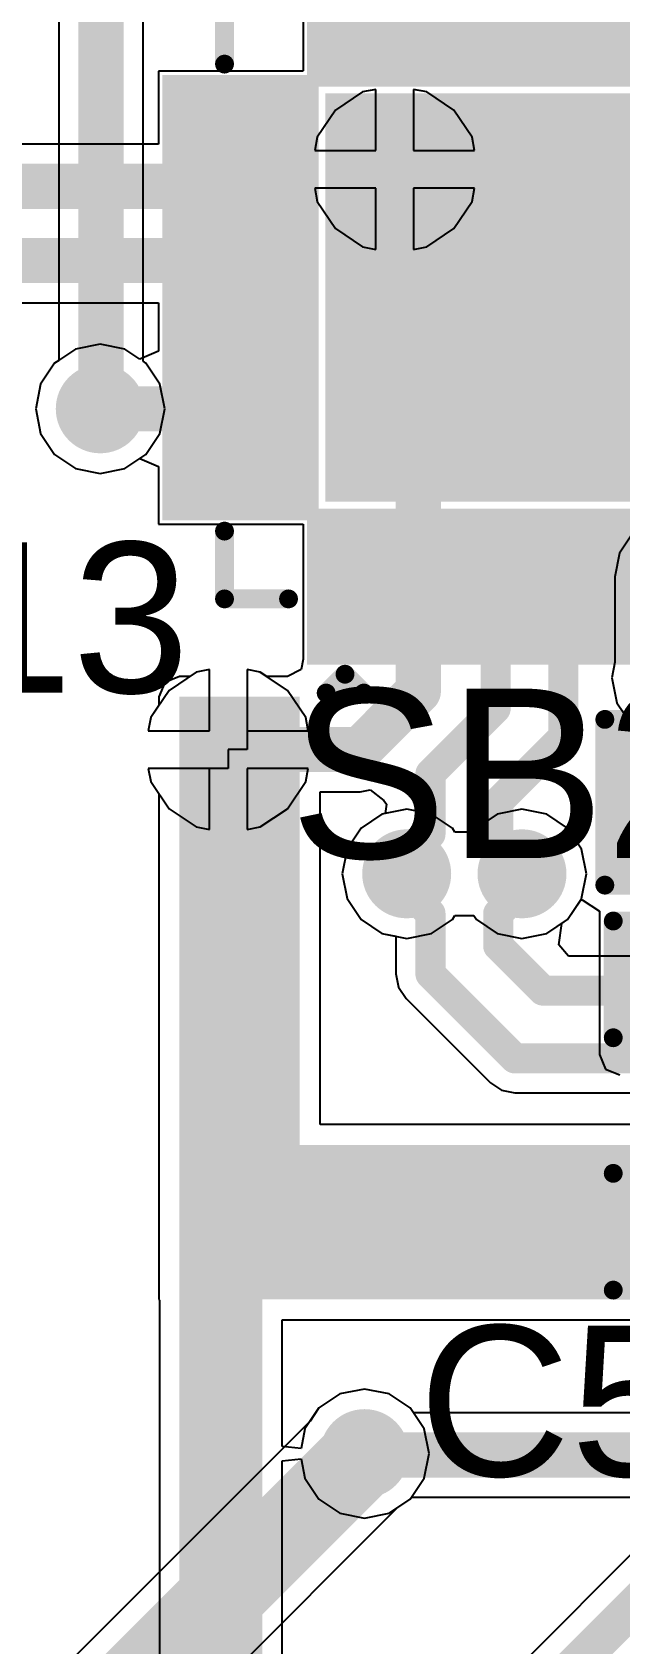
# Model space of a CAD drawing. Header units: millimetres. Extents: x -0.25 to 4.68, y -0.29 to 2.93.
# Drawn here: x 3.7858 to 3.9418, y 1.1035 to 1.5314 of the extents above; entities that cross this region are included whole.
import ezdxf

# ---------------------------------------------------------------- set-up
doc = ezdxf.new("R2010")
doc.units = ezdxf.units.MM
doc.header["$MEASUREMENT"] = 0
for name, color, linetype in [('BottomLayer', 5, 'Continuous'), ('BottomSolder', 6, 'Continuous'), ('TopLayer', 1, 'Continuous'), ('TopOverlay', 2, 'Continuous'), ('TopPaste', 8, 'Continuous'), ('TopSolder', 216, 'Continuous'), ('ViaHoleLayer', 16, 'Continuous')]:
    doc.layers.add(name, color=color, linetype=linetype)
doc.styles.add('Arial', font='', dxfattribs={"height": 0.2})
doc.styles.get('Arial').set_extended_font_data('Arial')

# ---------------------------------------------------------------- blocks, each defined once
blk = doc.blocks.new('24_QFN__4_4__42')
at = {"layer": 'TopLayer'}
for points in [[(-0.05512, 0.06004), (-0.05512, 0.0935), (-0.04331, 0.0935), (-0.04331, 0.06004)], [(-0.03543, 0.06004), (-0.03543, 0.0935), (-0.02362, 0.0935), (-0.02362, 0.06004)], [(-0.01575, 0.06004), (-0.01575, 0.0935), (-0.00394, 0.0935), (-0.00394, 0.06004)], [(0.00394, 0.06004), (0.00394, 0.0935), (0.01575, 0.0935), (0.01575, 0.06004)], [(0.02362, 0.06004), (0.02362, 0.0935), (0.03543, 0.0935), (0.03543, 0.06004)], [(0.04331, 0.06004), (0.04331, 0.0935), (0.05512, 0.0935), (0.05512, 0.06004)], [(-0.0935, 0.05512), (-0.06004, 0.05512), (-0.06004, 0.04331), (-0.0935, 0.04331)], [(0.06004, 0.05512), (0.0935, 0.05512), (0.0935, 0.04331), (0.06004, 0.04331)], [(-0.0502, -0.0502), (-0.0502, 0.0502), (0.0502, 0.0502), (0.0502, -0.0502)], [(-0.0935, 0.03543), (-0.06004, 0.03543), (-0.06004, 0.02362), (-0.0935, 0.02362)], [(0.06004, 0.03543), (0.0935, 0.03543), (0.0935, 0.02362), (0.06004, 0.02362)], [(-0.0935, 0.01575), (-0.06004, 0.01575), (-0.06004, 0.00394), (-0.0935, 0.00394)], [(0.06004, 0.01575), (0.0935, 0.01575), (0.0935, 0.00394), (0.06004, 0.00394)], [(-0.0935, -0.00394), (-0.06004, -0.00394), (-0.06004, -0.01575), (-0.0935, -0.01575)], [(0.06004, -0.00394), (0.0935, -0.00394), (0.0935, -0.01575), (0.06004, -0.01575)], [(-0.0935, -0.02362), (-0.06004, -0.02362), (-0.06004, -0.03543), (-0.0935, -0.03543)], [(0.06004, -0.02362), (0.0935, -0.02362), (0.0935, -0.03543), (0.06004, -0.03543)], [(-0.0935, -0.04331), (-0.06004, -0.04331), (-0.06004, -0.05512), (-0.0935, -0.05512)], [(0.06004, -0.04331), (0.0935, -0.04331), (0.0935, -0.05512), (0.06004, -0.05512)], [(-0.04331, -0.06004), (-0.04331, -0.0935), (-0.05512, -0.0935), (-0.05512, -0.06004)], [(-0.02362, -0.06004), (-0.02362, -0.0935), (-0.03543, -0.0935), (-0.03543, -0.06004)], [(-0.00394, -0.06004), (-0.00394, -0.0935), (-0.01575, -0.0935), (-0.01575, -0.06004)], [(0.01575, -0.06004), (0.01575, -0.0935), (0.00394, -0.0935), (0.00394, -0.06004)], [(0.03543, -0.06004), (0.03543, -0.0935), (0.02362, -0.0935), (0.02362, -0.06004)], [(0.05512, -0.06004), (0.05512, -0.0935), (0.04331, -0.0935), (0.04331, -0.06004)]]:
    blk.add_hatch(color=1, dxfattribs=at).paths.add_polyline_path(points)
at = {"layer": 'TopPaste'}
for points in [[(-0.05512, 0.06004), (-0.05512, 0.0935), (-0.04331, 0.0935), (-0.04331, 0.06004)], [(-0.03543, 0.06004), (-0.03543, 0.0935), (-0.02362, 0.0935), (-0.02362, 0.06004)], [(-0.01575, 0.06004), (-0.01575, 0.0935), (-0.00394, 0.0935), (-0.00394, 0.06004)], [(0.00394, 0.06004), (0.00394, 0.0935), (0.01575, 0.0935), (0.01575, 0.06004)], [(0.02362, 0.06004), (0.02362, 0.0935), (0.03543, 0.0935), (0.03543, 0.06004)], [(0.04331, 0.06004), (0.04331, 0.0935), (0.05512, 0.0935), (0.05512, 0.06004)], [(-0.0935, 0.05512), (-0.06004, 0.05512), (-0.06004, 0.04331), (-0.0935, 0.04331)], [(0.06004, 0.05512), (0.0935, 0.05512), (0.0935, 0.04331), (0.06004, 0.04331)], [(-0.0502, -0.0502), (-0.0502, 0.0502), (0.0502, 0.0502), (0.0502, -0.0502)], [(-0.0935, 0.03543), (-0.06004, 0.03543), (-0.06004, 0.02362), (-0.0935, 0.02362)], [(0.06004, 0.03543), (0.0935, 0.03543), (0.0935, 0.02362), (0.06004, 0.02362)], [(-0.0935, 0.01575), (-0.06004, 0.01575), (-0.06004, 0.00394), (-0.0935, 0.00394)], [(0.06004, 0.01575), (0.0935, 0.01575), (0.0935, 0.00394), (0.06004, 0.00394)], [(-0.0935, -0.00394), (-0.06004, -0.00394), (-0.06004, -0.01575), (-0.0935, -0.01575)], [(0.06004, -0.00394), (0.0935, -0.00394), (0.0935, -0.01575), (0.06004, -0.01575)], [(-0.0935, -0.02362), (-0.06004, -0.02362), (-0.06004, -0.03543), (-0.0935, -0.03543)], [(0.06004, -0.02362), (0.0935, -0.02362), (0.0935, -0.03543), (0.06004, -0.03543)], [(-0.0935, -0.04331), (-0.06004, -0.04331), (-0.06004, -0.05512), (-0.0935, -0.05512)], [(0.06004, -0.04331), (0.0935, -0.04331), (0.0935, -0.05512), (0.06004, -0.05512)], [(-0.04331, -0.06004), (-0.04331, -0.0935), (-0.05512, -0.0935), (-0.05512, -0.06004)], [(-0.02362, -0.06004), (-0.02362, -0.0935), (-0.03543, -0.0935), (-0.03543, -0.06004)], [(-0.00394, -0.06004), (-0.00394, -0.0935), (-0.01575, -0.0935), (-0.01575, -0.06004)], [(0.01575, -0.06004), (0.01575, -0.0935), (0.00394, -0.0935), (0.00394, -0.06004)], [(0.03543, -0.06004), (0.03543, -0.0935), (0.02362, -0.0935), (0.02362, -0.06004)], [(0.05512, -0.06004), (0.05512, -0.0935), (0.04331, -0.0935), (0.04331, -0.06004)]]:
    blk.add_hatch(color=8, dxfattribs=at).paths.add_polyline_path(points)
at = {"layer": 'TopSolder'}
for points in [[(-0.05912, 0.05604), (-0.05912, 0.0975), (-0.03931, 0.0975), (-0.03931, 0.05604)], [(-0.03943, 0.05604), (-0.03943, 0.0975), (-0.01962, 0.0975), (-0.01962, 0.05604)], [(-0.01975, 0.05604), (-0.01975, 0.0975), (0.00006, 0.0975), (0.00006, 0.05604)], [(-0.00006, 0.05604), (-0.00006, 0.0975), (0.01975, 0.0975), (0.01975, 0.05604)], [(0.01962, 0.05604), (0.01962, 0.0975), (0.03943, 0.0975), (0.03943, 0.05604)], [(0.03931, 0.05604), (0.03931, 0.0975), (0.05912, 0.0975), (0.05912, 0.05604)], [(-0.0975, 0.05912), (-0.05604, 0.05912), (-0.05604, 0.03931), (-0.0975, 0.03931)], [(0.05604, 0.05912), (0.0975, 0.05912), (0.0975, 0.03931), (0.05604, 0.03931)], [(-0.0542, -0.0542), (-0.0542, 0.0542), (0.0542, 0.0542), (0.0542, -0.0542)], [(-0.0975, 0.03943), (-0.05604, 0.03943), (-0.05604, 0.01962), (-0.0975, 0.01962)], [(0.05604, 0.03943), (0.0975, 0.03943), (0.0975, 0.01962), (0.05604, 0.01962)], [(-0.0975, 0.01975), (-0.05604, 0.01975), (-0.05604, -0.00006), (-0.0975, -0.00006)], [(0.05604, 0.01975), (0.0975, 0.01975), (0.0975, -0.00006), (0.05604, -0.00006)], [(-0.0975, 0.00006), (-0.05604, 0.00006), (-0.05604, -0.01975), (-0.0975, -0.01975)], [(0.05604, 0.00006), (0.0975, 0.00006), (0.0975, -0.01975), (0.05604, -0.01975)], [(-0.0975, -0.01962), (-0.05604, -0.01962), (-0.05604, -0.03943), (-0.0975, -0.03943)], [(0.05604, -0.01962), (0.0975, -0.01962), (0.0975, -0.03943), (0.05604, -0.03943)], [(-0.0975, -0.03931), (-0.05604, -0.03931), (-0.05604, -0.05912), (-0.0975, -0.05912)], [(0.05604, -0.03931), (0.0975, -0.03931), (0.0975, -0.05912), (0.05604, -0.05912)], [(-0.03931, -0.05604), (-0.03931, -0.0975), (-0.05912, -0.0975), (-0.05912, -0.05604)], [(-0.01962, -0.05604), (-0.01962, -0.0975), (-0.03943, -0.0975), (-0.03943, -0.05604)], [(0.00006, -0.05604), (0.00006, -0.0975), (-0.01975, -0.0975), (-0.01975, -0.05604)], [(0.01975, -0.05604), (0.01975, -0.0975), (-0.00006, -0.0975), (-0.00006, -0.05604)], [(0.03943, -0.05604), (0.03943, -0.0975), (0.01962, -0.0975), (0.01962, -0.05604)], [(0.05912, -0.05604), (0.05912, -0.0975), (0.03931, -0.0975), (0.03931, -0.05604)]]:
    blk.add_hatch(color=216, dxfattribs=at).paths.add_polyline_path(points)
at = {"layer": 'TopOverlay', "const_width": 0.005}
for points in [[(-0.08, 0.081), (-0.062, 0.081)], [(-0.08, 0.081), (-0.08, 0.064)], [(0.062, 0.081), (0.08, 0.081)], [(0.08, 0.081), (0.08, 0.064)], [(-0.105, 0.054), (-0.105, 0.044)], [(-0.105, 0.054), (-0.1, 0.049)], [(-0.1, 0.049), (-0.105, 0.044)], [(-0.08, -0.064), (-0.08, -0.081)], [(0.08, -0.064), (0.08, -0.081)], [(-0.08, -0.081), (-0.062, -0.081)], [(0.062, -0.081), (0.08, -0.081)]]:
    blk.add_lwpolyline(points, dxfattribs=at)
at = {"layer": 'TopOverlay', "const_width": 0.0025}
for points in [[(-0.08125, 0.081, 1), (-0.07875, 0.081, 1)], [(-0.08125, 0.081, 1), (-0.07875, 0.081, 1)], [(-0.06325, 0.081, 1), (-0.06075, 0.081, 1)], [(0.06075, 0.081, 1), (0.06325, 0.081, 1)], [(0.07875, 0.081, 1), (0.08125, 0.081, 1)], [(0.07875, 0.081, 1), (0.08125, 0.081, 1)], [(-0.08125, 0.064, 1), (-0.07875, 0.064, 1)], [(0.07875, 0.064, 1), (0.08125, 0.064, 1)], [(-0.10625, 0.054, 1), (-0.10375, 0.054, 1)], [(-0.10625, 0.054, 1), (-0.10375, 0.054, 1)], [(-0.10125, 0.049, 1), (-0.09875, 0.049, 1)], [(-0.10125, 0.049, 1), (-0.09875, 0.049, 1)], [(-0.10625, 0.044, 1), (-0.10375, 0.044, 1)], [(-0.10625, 0.044, 1), (-0.10375, 0.044, 1)], [(-0.08125, -0.064, 1), (-0.07875, -0.064, 1)], [(0.07875, -0.064, 1), (0.08125, -0.064, 1)], [(-0.08125, -0.081, 1), (-0.07875, -0.081, 1)], [(-0.08125, -0.081, 1), (-0.07875, -0.081, 1)], [(-0.06325, -0.081, 1), (-0.06075, -0.081, 1)], [(0.06075, -0.081, 1), (0.06325, -0.081, 1)], [(0.07875, -0.081, 1), (0.08125, -0.081, 1)], [(0.07875, -0.081, 1), (0.08125, -0.081, 1)]]:
    blk.add_lwpolyline(points, format="xyb", close=True, dxfattribs=at)
blk = doc.blocks.new('S______B______55')
at = {"layer": 'TopLayer'}
for points in [[(-0.045, -0.0175), (-0.045, 0.0175), (-0.015, 0.0175), (-0.015, -0.0175)], [(0.015, -0.0175), (0.015, 0.0175), (0.045, 0.0175), (0.045, -0.0175)]]:
    blk.add_hatch(color=1, dxfattribs=at).paths.add_polyline_path(points)
at = {"layer": 'TopPaste'}
for points in [[(-0.045, -0.0175), (-0.045, 0.0175), (-0.015, 0.0175), (-0.015, -0.0175)], [(0.015, -0.0175), (0.015, 0.0175), (0.045, 0.0175), (0.045, -0.0175)]]:
    blk.add_hatch(color=8, dxfattribs=at).paths.add_polyline_path(points)
at = {"layer": 'TopSolder'}
for points in [[(-0.049, -0.0215), (-0.049, 0.0215), (-0.011, 0.0215), (-0.011, -0.0215)], [(0.011, -0.0215), (0.011, 0.0215), (0.049, 0.0215), (0.049, -0.0215)]]:
    blk.add_hatch(color=216, dxfattribs=at).paths.add_polyline_path(points)
at = {"layer": 'TopOverlay', "const_width": 0.005}
for points in [[(-0.05, 0.022), (0.05, 0.022)], [(-0.05, -0.022), (-0.05, 0.022)], [(0.05, -0.022), (0.05, 0.022)], [(-0.05, -0.022), (0.05, -0.022)]]:
    blk.add_lwpolyline(points, dxfattribs=at)
at = {"layer": 'TopOverlay', "const_width": 0.0025}
for points in [[(-0.05125, 0.022, 1), (-0.04875, 0.022, 1)], [(-0.05125, 0.022, 1), (-0.04875, 0.022, 1)], [(0.04875, 0.022, 1), (0.05125, 0.022, 1)], [(0.04875, 0.022, 1), (0.05125, 0.022, 1)], [(-0.05125, -0.022, 1), (-0.04875, -0.022, 1)], [(-0.05125, -0.022, 1), (-0.04875, -0.022, 1)], [(0.04875, -0.022, 1), (0.05125, -0.022, 1)], [(0.04875, -0.022, 1), (0.05125, -0.022, 1)]]:
    blk.add_lwpolyline(points, format="xyb", close=True, dxfattribs=at)
blk = doc.blocks.new('C___0603_167')
at = {"layer": 'TopLayer'}
for points in [[(-0.015, 0.0175), (-0.015, -0.0175), (-0.045, -0.0175), (-0.045, 0.0175)], [(0.045, 0.0175), (0.045, -0.0175), (0.015, -0.0175), (0.015, 0.0175)]]:
    blk.add_hatch(color=1, dxfattribs=at).paths.add_polyline_path(points)
at = {"layer": 'TopPaste'}
for points in [[(-0.015, 0.0175), (-0.015, -0.0175), (-0.045, -0.0175), (-0.045, 0.0175)], [(0.045, 0.0175), (0.045, -0.0175), (0.015, -0.0175), (0.015, 0.0175)]]:
    blk.add_hatch(color=8, dxfattribs=at).paths.add_polyline_path(points)
at = {"layer": 'TopSolder'}
for points in [[(-0.01264, 0.01986), (-0.01264, -0.01986), (-0.04736, -0.01986), (-0.04736, 0.01986)], [(0.04736, 0.01986), (0.04736, -0.01986), (0.01264, -0.01986), (0.01264, 0.01986)]]:
    blk.add_hatch(color=216, dxfattribs=at).paths.add_polyline_path(points)
at = {"layer": 'TopOverlay', "const_width": 0.005}
for points in [[(-0.018, 0.021), (-0.049, 0.021)], [(-0.049, -0.021), (-0.049, 0.021)], [(0.049, 0.021), (0.018, 0.021)], [(0.049, -0.021), (0.049, 0.021)], [(-0.018, -0.021), (-0.049, -0.021)], [(0.049, -0.021), (0.018, -0.021)]]:
    blk.add_lwpolyline(points, dxfattribs=at)
at = {"layer": 'TopOverlay', "const_width": 0.0025}
for points in [[(-0.05025, 0.021, 1), (-0.04775, 0.021, 1)], [(-0.05025, 0.021, 1), (-0.04775, 0.021, 1)], [(-0.01925, 0.021, 1), (-0.01675, 0.021, 1)], [(0.01675, 0.021, 1), (0.01925, 0.021, 1)], [(0.04775, 0.021, 1), (0.05025, 0.021, 1)], [(0.04775, 0.021, 1), (0.05025, 0.021, 1)], [(-0.05025, -0.021, 1), (-0.04775, -0.021, 1)], [(-0.05025, -0.021, 1), (-0.04775, -0.021, 1)], [(-0.01925, -0.021, 1), (-0.01675, -0.021, 1)], [(0.01675, -0.021, 1), (0.01925, -0.021, 1)], [(0.04775, -0.021, 1), (0.05025, -0.021, 1)], [(0.04775, -0.021, 1), (0.05025, -0.021, 1)]]:
    blk.add_lwpolyline(points, format="xyb", close=True, dxfattribs=at)

msp = doc.modelspace()

# ---------------------------------------------------------------- hatches: boundary and pattern name
at = {"layer": 'BottomLayer'}
h = msp.add_hatch(color=5, dxfattribs=at)
edge = h.paths.add_edge_path()
edge.add_arc((3.882, 1.495), 0.01181, 0, 360)
h = msp.add_hatch(color=5, dxfattribs=at)
edge = h.paths.add_edge_path()
edge.add_arc((3.80382, 1.43142), 0.01181, 0, 360)
h = msp.add_hatch(color=5, dxfattribs=at)
edge = h.paths.add_edge_path()
edge.add_arc((3.83782, 1.34095), 0.01181, 0, 360)
h = msp.add_hatch(color=5, dxfattribs=at)
edge = h.paths.add_edge_path()
edge.add_arc((3.8852, 1.30795), 0.01181, 0, 360)
h = msp.add_hatch(color=5, dxfattribs=at)
edge = h.paths.add_edge_path()
edge.add_arc((3.91582, 1.30795), 0.01181, 0, 360)
h = msp.add_hatch(color=5, dxfattribs=at)
edge = h.paths.add_edge_path()
edge.add_arc((3.874, 1.154), 0.01181, 0, 360)
at = {"layer": 'BottomSolder'}
h = msp.add_hatch(color=6, dxfattribs=at)
edge = h.paths.add_edge_path()
edge.add_arc((3.882, 1.495), 0.00591, 0, 360)
h = msp.add_hatch(color=6, dxfattribs=at)
edge = h.paths.add_edge_path()
edge.add_arc((3.80382, 1.43142), 0.00591, 0, 360)
h = msp.add_hatch(color=6, dxfattribs=at)
edge = h.paths.add_edge_path()
edge.add_arc((3.83782, 1.34095), 0.00591, 0, 360)
h = msp.add_hatch(color=6, dxfattribs=at)
edge = h.paths.add_edge_path()
edge.add_arc((3.8852, 1.30795), 0.00591, 0, 360)
h = msp.add_hatch(color=6, dxfattribs=at)
edge = h.paths.add_edge_path()
edge.add_arc((3.91582, 1.30795), 0.00591, 0, 360)
h = msp.add_hatch(color=6, dxfattribs=at)
edge = h.paths.add_edge_path()
edge.add_arc((3.874, 1.154), 0.00591, 0, 360)
at = {"layer": 'TopLayer'}
h = msp.add_hatch(color=1, dxfattribs=at)
edge = h.paths.add_edge_path()
edge.add_arc((3.882, 1.495), 0.01181, 0, 360)
h = msp.add_hatch(color=1, dxfattribs=at)
edge = h.paths.add_edge_path()
edge.add_arc((3.80382, 1.43142), 0.01181, 0, 360)
for points in [[(3.82482, 1.19495), (3.85682, 1.19495), (3.85682, 1.35495), (3.82482, 1.35495)], [(3.82482, 1.19495), (4.03482, 1.19495), (4.03482, 1.23595), (3.82482, 1.23595)]]:
    msp.add_hatch(color=1, dxfattribs=at).paths.add_polyline_path(points)
h = msp.add_hatch(color=1, dxfattribs=at)
edge = h.paths.add_edge_path()
edge.add_arc((3.83782, 1.34095), 0.01181, 0, 360)
h = msp.add_hatch(color=1, dxfattribs=at)
edge = h.paths.add_edge_path()
edge.add_arc((3.8852, 1.30795), 0.01181, 0, 360)
h = msp.add_hatch(color=1, dxfattribs=at)
edge = h.paths.add_edge_path()
edge.add_arc((3.91582, 1.30795), 0.01181, 0, 360)
h = msp.add_hatch(color=1, dxfattribs=at)
edge = h.paths.add_edge_path()
edge.add_arc((3.874, 1.154), 0.01181, 0, 360)
at = {"layer": 'TopSolder'}
h = msp.add_hatch(color=216, dxfattribs=at)
edge = h.paths.add_edge_path()
edge.add_arc((3.882, 1.495), 0.00591, 0, 360)
h = msp.add_hatch(color=216, dxfattribs=at)
edge = h.paths.add_edge_path()
edge.add_arc((3.80382, 1.43142), 0.00591, 0, 360)
h = msp.add_hatch(color=216, dxfattribs=at)
edge = h.paths.add_edge_path()
edge.add_arc((3.83782, 1.34095), 0.00591, 0, 360)
h = msp.add_hatch(color=216, dxfattribs=at)
edge = h.paths.add_edge_path()
edge.add_arc((3.8852, 1.30795), 0.00591, 0, 360)
h = msp.add_hatch(color=216, dxfattribs=at)
edge = h.paths.add_edge_path()
edge.add_arc((3.91582, 1.30795), 0.00591, 0, 360)
h = msp.add_hatch(color=216, dxfattribs=at)
edge = h.paths.add_edge_path()
edge.add_arc((3.874, 1.154), 0.00591, 0, 360)
at = {"layer": 'ViaHoleLayer'}
h = msp.add_hatch(color=16, dxfattribs=at)
edge = h.paths.add_edge_path()
edge.add_arc((3.882, 1.495), 0.00591, 0, 360)
h = msp.add_hatch(color=16, dxfattribs=at)
edge = h.paths.add_edge_path()
edge.add_arc((3.80382, 1.43142), 0.00591, 0, 360)
h = msp.add_hatch(color=16, dxfattribs=at)
edge = h.paths.add_edge_path()
edge.add_arc((3.83782, 1.34095), 0.00591, 0, 360)
h = msp.add_hatch(color=16, dxfattribs=at)
edge = h.paths.add_edge_path()
edge.add_arc((3.8852, 1.30795), 0.00591, 0, 360)
h = msp.add_hatch(color=16, dxfattribs=at)
edge = h.paths.add_edge_path()
edge.add_arc((3.91582, 1.30795), 0.00591, 0, 360)
h = msp.add_hatch(color=16, dxfattribs=at)
edge = h.paths.add_edge_path()
edge.add_arc((3.874, 1.154), 0.00591, 0, 360)

# ---------------------------------------------------------------- linework, layer by layer
at = {"layer": 'BottomLayer'}
for p, q in [((3.81522, 1.44403), (3.81522, 1.77228)), ((3.79278, 1.56004), (3.79278, 1.44426)), ((3.87349, 1.51555), (3.86628, 1.51072)), ((3.877, 1.51624), (3.87349, 1.51555)), ((3.877, 1.5), (3.877, 1.51624)), ((3.89051, 1.51555), (3.887, 1.51624)), ((3.887, 1.51624), (3.887, 1.5)), ((3.89772, 1.51072), (3.89051, 1.51555)), ((3.86628, 1.51072), (3.86145, 1.50351)), ((3.90255, 1.50351), (3.89772, 1.51072)), ((3.86145, 1.50351), (3.86076, 1.5)), ((3.90324, 1.5), (3.90255, 1.50351)), ((3.86076, 1.5), (3.877, 1.5)), ((3.887, 1.5), (3.90324, 1.5)), ((3.877, 1.49), (3.86076, 1.49)), ((3.86076, 1.49), (3.86145, 1.48649)), ((3.877, 1.47376), (3.877, 1.49)), ((3.90324, 1.49), (3.887, 1.49)), ((3.887, 1.49), (3.887, 1.47376)), ((3.90255, 1.48649), (3.90324, 1.49)), ((3.86145, 1.48649), (3.86628, 1.47928)), ((3.89772, 1.47928), (3.90255, 1.48649)), ((3.86628, 1.47928), (3.87349, 1.47445)), ((3.89051, 1.47445), (3.89772, 1.47928)), ((3.87349, 1.47445), (3.877, 1.47376)), ((3.887, 1.47376), (3.89051, 1.47445)), ((3.7917, 1.44354), (3.78799, 1.43798)), ((3.79278, 1.44426), (3.7917, 1.44354)), ((3.81594, 1.44354), (3.81522, 1.44403)), ((3.81966, 1.43798), (3.81594, 1.44354)), ((3.78799, 1.43798), (3.78668, 1.43142)), ((3.82096, 1.43142), (3.81966, 1.43798)), ((3.78668, 1.43142), (3.78799, 1.42486)), ((3.81966, 1.42486), (3.82096, 1.43142)), ((3.78799, 1.42486), (3.7917, 1.4193)), ((3.81594, 1.4193), (3.81966, 1.42486)), ((4.24226, 1.42468), (3.82678, 1.0092)), ((3.7917, 1.4193), (3.79726, 1.41559)), ((3.81038, 1.41559), (3.81594, 1.4193)), ((3.79726, 1.41559), (3.80382, 1.41428)), ((3.80382, 1.41428), (3.81038, 1.41559)), ((3.94529, 1.39836), (3.94175, 1.39307)), ((3.94175, 1.39307), (3.94051, 1.38682)), ((3.94051, 1.38682), (3.94051, 1.36411)), ((3.82931, 1.36149), (3.8221, 1.35667)), ((3.83282, 1.36219), (3.82931, 1.36149)), ((3.83282, 1.34595), (3.83282, 1.36219)), ((3.84633, 1.36149), (3.84282, 1.36219)), ((3.84282, 1.36219), (3.84282, 1.34595)), ((3.85355, 1.35667), (3.84633, 1.36149)), ((3.94051, 1.36411), (3.93968, 1.35995)), ((3.8221, 1.35667), (3.81728, 1.34946)), ((3.85837, 1.34946), (3.85355, 1.35667)), ((3.93968, 1.35995), (3.94099, 1.35339)), ((3.94099, 1.35339), (3.9447, 1.34783)), ((3.81728, 1.34946), (3.81658, 1.34595)), ((3.85907, 1.34595), (3.85837, 1.34946)), ((3.81658, 1.34595), (3.83282, 1.34595)), ((3.84282, 1.34595), (3.85907, 1.34595)), ((3.83282, 1.33595), (3.81658, 1.33595)), ((3.81658, 1.33595), (3.81728, 1.33244)), ((3.83282, 1.3197), (3.83282, 1.33595)), ((3.85907, 1.33595), (3.84282, 1.33595)), ((3.84282, 1.33595), (3.84282, 1.3197)), ((3.85837, 1.33244), (3.85907, 1.33595)), ((3.81728, 1.33244), (3.8221, 1.32522)), ((3.85355, 1.32522), (3.85837, 1.33244)), ((3.8221, 1.32522), (3.82931, 1.3204)), ((3.84633, 1.3204), (3.85355, 1.32522)), ((3.87864, 1.32378), (3.87308, 1.32007)), ((3.8852, 1.32509), (3.87864, 1.32378)), ((3.89176, 1.32378), (3.8852, 1.32509)), ((3.89732, 1.32007), (3.89176, 1.32378)), ((3.90926, 1.32378), (3.9037, 1.32007)), ((3.91582, 1.32509), (3.90926, 1.32378)), ((3.92238, 1.32378), (3.91582, 1.32509)), ((3.92794, 1.32007), (3.92238, 1.32378)), ((3.82931, 1.3204), (3.83282, 1.3197)), ((3.84282, 1.3197), (3.84633, 1.3204)), ((3.87308, 1.32007), (3.86937, 1.31451)), ((3.89801, 1.31903), (3.89732, 1.32007)), ((3.90301, 1.31903), (3.89801, 1.31903)), ((3.9037, 1.32007), (3.90301, 1.31903)), ((3.93166, 1.31451), (3.92794, 1.32007)), ((3.86937, 1.31451), (3.86806, 1.30795)), ((3.93296, 1.30795), (3.93166, 1.31451)), ((3.86806, 1.30795), (3.86937, 1.30139)), ((3.93166, 1.30139), (3.93296, 1.30795)), ((3.86937, 1.30139), (3.87308, 1.29583)), ((3.92794, 1.29583), (3.93166, 1.30139)), ((3.87308, 1.29583), (3.87864, 1.29211)), ((3.92556, 1.28913), (3.92638, 1.29478)), ((3.92638, 1.29478), (3.92794, 1.29583)), ((3.87864, 1.29211), (3.88234, 1.29138)), ((3.88234, 1.29138), (3.88234, 1.28137)), ((3.92816, 1.28612), (3.92556, 1.28913)), ((4.04402, 1.28612), (3.92816, 1.28612)), ((3.88234, 1.28137), (3.88303, 1.27786)), ((3.88303, 1.27786), (3.88502, 1.27488)), ((3.88502, 1.27488), (3.90744, 1.25246)), ((3.90744, 1.25246), (3.91042, 1.25047)), ((3.91042, 1.25047), (3.91393, 1.24977)), ((3.91393, 1.24977), (4.05528, 1.24977)), ((3.86744, 1.16984), (3.86188, 1.16612)), ((3.874, 1.17114), (3.86744, 1.16984)), ((3.88056, 1.16984), (3.874, 1.17114)), ((3.88612, 1.16612), (3.88056, 1.16984)), ((3.86188, 1.16612), (3.85953, 1.1626)), ((3.88984, 1.16056), (3.88612, 1.16612)), ((3.85953, 1.1626), (3.79619, 1.09926)), ((3.89114, 1.154), (3.88984, 1.16056)), ((3.88984, 1.14744), (3.89114, 1.154)), ((3.88612, 1.14188), (3.88984, 1.14744)), ((3.81448, 1.07141), (3.8826, 1.13953)), ((3.8826, 1.13953), (3.88612, 1.14188))]:
    msp.add_line(p, q, dxfattribs=at)
for points, const_width in [([(3.804, 1.4316), (3.804, 1.785)], 0.012), ([(3.831, 0.999), (4.56582, 1.73382)], 0.01), ([(3.8852, 1.30372), (3.8852, 1.30795)], 0.008), ([(3.91582, 1.30372), (3.91582, 1.30795)], 0.008), ([(3.8852, 1.30372), (3.89151, 1.29741)], 0.008), ([(3.90951, 1.29741), (3.91582, 1.30372)], 0.008), ([(3.89151, 1.28137), (3.89151, 1.29741)], 0.008), ([(3.90951, 1.28882), (3.90951, 1.29741)], 0.008), ([(3.90951, 1.28882), (3.92139, 1.27695)], 0.008), ([(3.89151, 1.28137), (3.91393, 1.25895)], 0.008), ([(3.92139, 1.27695), (4.04782, 1.27695)], 0.008), ([(3.91393, 1.25895), (4.05528, 1.25895)], 0.008), ([(3.80295, 1.08295), (3.874, 1.154)], 0.022)]:
    msp.add_lwpolyline(points, dxfattribs=dict(at, const_width=const_width))
for points, const_width in [([(3.801, 1.4316, 1), (3.807, 1.4316, 1)], 0.006), ([(3.8832, 1.30795, 1), (3.8872, 1.30795, 1)], 0.004), ([(3.91382, 1.30795, 1), (3.91782, 1.30795, 1)], 0.004), ([(3.8832, 1.30372, 1), (3.8872, 1.30372, 1)], 0.004), ([(3.8832, 1.30372, 1), (3.8872, 1.30372, 1)], 0.004), ([(3.91382, 1.30372, 1), (3.91782, 1.30372, 1)], 0.004), ([(3.91382, 1.30372, 1), (3.91782, 1.30372, 1)], 0.004), ([(3.88951, 1.29741, 1), (3.89351, 1.29741, 1)], 0.004), ([(3.88951, 1.29741, 1), (3.89351, 1.29741, 1)], 0.004), ([(3.90751, 1.29741, 1), (3.91151, 1.29741, 1)], 0.004), ([(3.90751, 1.29741, 1), (3.91151, 1.29741, 1)], 0.004), ([(3.90751, 1.28882, 1), (3.91151, 1.28882, 1)], 0.004), ([(3.90751, 1.28882, 1), (3.91151, 1.28882, 1)], 0.004), ([(3.88951, 1.28137, 1), (3.89351, 1.28137, 1)], 0.004), ([(3.88951, 1.28137, 1), (3.89351, 1.28137, 1)], 0.004), ([(3.91939, 1.27695, 1), (3.92339, 1.27695, 1)], 0.004), ([(3.91939, 1.27695, 1), (3.92339, 1.27695, 1)], 0.004), ([(3.91193, 1.25895, 1), (3.91593, 1.25895, 1)], 0.004), ([(3.91193, 1.25895, 1), (3.91593, 1.25895, 1)], 0.004), ([(3.8685, 1.154, 1), (3.8795, 1.154, 1)], 0.011)]:
    msp.add_lwpolyline(points, format="xyb", close=True, dxfattribs=dict(at, const_width=const_width))
at = {"layer": 'TopLayer'}
for p, q in [((3.8577, 1.55945), (3.8577, 1.52115)), ((3.85763, 1.52107), (3.81932, 1.52107)), ((3.81932, 1.52107), (3.81932, 1.50169)), ((3.8577, 1.52115), (3.85763, 1.52115)), ((3.85763, 1.52115), (3.85763, 1.52107)), ((3.81932, 1.50169), (3.67448, 1.50169)), ((3.70244, 1.45958), (3.81932, 1.45958)), ((3.81932, 1.45958), (3.81932, 1.44684)), ((3.79726, 1.44726), (3.7917, 1.44354)), ((3.80382, 1.44856), (3.79726, 1.44726)), ((3.81038, 1.44726), (3.80382, 1.44856)), ((3.81432, 1.44463), (3.81038, 1.44726)), ((3.81925, 1.44677), (3.81432, 1.44463)), ((3.81932, 1.44684), (3.81925, 1.44677)), ((3.7917, 1.44354), (3.78799, 1.43798)), ((3.78799, 1.43798), (3.78668, 1.43142)), ((3.78668, 1.43142), (3.78799, 1.42486)), ((3.78799, 1.42486), (3.7917, 1.4193)), ((3.7917, 1.4193), (3.79726, 1.41559)), ((3.81038, 1.41559), (3.81432, 1.41822)), ((3.81432, 1.41822), (3.81925, 1.41607)), ((3.79726, 1.41559), (3.80382, 1.41428)), ((3.80382, 1.41428), (3.81038, 1.41559)), ((3.81925, 1.41607), (3.81932, 1.416)), ((3.81932, 1.416), (3.81932, 1.40083)), ((3.81932, 1.40083), (3.85763, 1.40083)), ((3.85763, 1.40083), (3.85763, 1.40075)), ((3.85763, 1.40075), (3.8577, 1.40075)), ((3.8577, 1.40075), (3.8577, 1.36498)), ((3.82931, 1.36149), (3.82762, 1.36036)), ((3.83282, 1.36219), (3.82931, 1.36149)), ((3.83282, 1.34595), (3.83282, 1.36219)), ((3.84633, 1.36149), (3.84282, 1.36219)), ((3.84282, 1.36219), (3.84282, 1.34095)), ((3.84803, 1.36036), (3.84633, 1.36149)), ((3.85717, 1.36217), (3.85357, 1.36036)), ((3.8577, 1.36498), (3.85717, 1.36217)), ((3.821, 1.35878), (3.81941, 1.35495)), ((3.82482, 1.36036), (3.821, 1.35878)), ((3.82762, 1.36036), (3.82482, 1.36036)), ((3.85357, 1.36036), (3.84803, 1.36036)), ((3.81941, 1.35265), (3.81728, 1.34946)), ((3.81941, 1.35495), (3.81941, 1.35265)), ((3.81728, 1.34946), (3.81658, 1.34595)), ((3.81658, 1.34595), (3.83282, 1.34595)), ((3.84282, 1.34095), (3.83782, 1.34095)), ((3.83782, 1.34095), (3.83782, 1.33595)), ((3.83782, 1.33595), (3.81658, 1.33595)), ((3.81658, 1.33595), (3.81728, 1.33244)), ((3.81728, 1.33244), (3.81941, 1.32925)), ((3.81941, 1.32925), (3.81941, 1.23595)), ((3.86223, 1.24136), (3.86223, 1.32973)), ((3.86223, 1.32973), (3.87282, 1.32973)), ((3.87282, 1.32973), (3.87547, 1.33026)), ((3.87282, 1.32973), (3.87282, 1.32973)), ((3.87547, 1.33026), (3.87915, 1.32743)), ((3.87915, 1.32743), (3.8798, 1.32641)), ((3.87864, 1.32378), (3.87308, 1.32007)), ((3.87944, 1.32394), (3.87864, 1.32378)), ((3.8798, 1.32641), (3.87944, 1.32394)), ((3.87308, 1.32007), (3.86937, 1.31451)), ((3.86937, 1.31451), (3.86806, 1.30795)), ((3.86806, 1.30795), (3.86937, 1.30139)), ((3.86937, 1.30139), (3.87308, 1.29583)), ((3.92794, 1.29583), (3.93141, 1.30102)), ((3.93141, 1.30102), (3.93177, 1.30106)), ((3.93177, 1.30106), (3.93641, 1.298)), ((3.89732, 1.29583), (3.89801, 1.29686)), ((3.89801, 1.29686), (3.90301, 1.29686)), ((3.90301, 1.29686), (3.9037, 1.29583)), ((3.93641, 1.298), (3.93641, 1.25995)), ((3.87308, 1.29583), (3.87864, 1.29211)), ((3.89176, 1.29211), (3.89732, 1.29583)), ((3.9037, 1.29583), (3.90926, 1.29211)), ((3.92238, 1.29211), (3.92794, 1.29583)), ((3.87864, 1.29211), (3.8852, 1.29081)), ((3.8852, 1.29081), (3.89176, 1.29211)), ((3.90926, 1.29211), (3.91582, 1.29081)), ((3.91582, 1.29081), (3.92238, 1.29211)), ((3.93641, 1.25995), (3.938, 1.25612)), ((3.938, 1.25612), (3.94182, 1.25454)), ((3.93355, 1.24136), (3.86223, 1.24136)), ((3.95605, 1.24142), (3.93355, 1.24142)), ((3.93355, 1.24142), (3.93355, 1.24136)), ((3.81941, 1.23595), (3.81941, 1.19495)), ((3.81941, 1.19495), (3.81951, 1.19471)), ((3.81951, 1.19471), (3.81951, 1.06195)), ((3.85214, 1.15588), (3.85214, 1.18954)), ((3.85214, 1.18954), (4.03482, 1.18954)), ((3.86744, 1.16984), (3.86188, 1.16612)), ((3.874, 1.17114), (3.86744, 1.16984)), ((3.88056, 1.16984), (3.874, 1.17114)), ((3.88612, 1.16612), (3.88056, 1.16984)), ((3.86188, 1.16612), (3.85816, 1.16056)), ((3.88697, 1.16485), (3.88612, 1.16612)), ((4.32346, 1.16485), (3.88697, 1.16485)), ((3.85816, 1.16056), (3.85714, 1.15539)), ((3.85714, 1.15539), (3.85214, 1.15588)), ((3.85214, 1.15212), (3.85714, 1.15261)), ((3.85214, 1.06871), (3.85214, 1.15212)), ((3.85714, 1.15261), (3.85816, 1.14744)), ((3.85816, 1.14744), (3.86188, 1.14188)), ((3.86188, 1.14188), (3.86744, 1.13816)), ((3.88056, 1.13816), (3.88612, 1.14188)), ((3.88612, 1.14188), (3.88648, 1.14241)), ((3.88648, 1.14241), (4.28729, 1.14241)), ((3.86744, 1.13816), (3.874, 1.13686)), ((3.874, 1.13686), (3.88056, 1.13816))]:
    msp.add_line(p, q, dxfattribs=at)
for points, const_width in [([(3.67448, 1.49048), (3.84105, 1.49048)], 0.012), ([(3.69779, 1.47079), (3.84105, 1.47079)], 0.012), ([(3.88829, 1.43142), (3.91782, 1.46095)], 0.008), ([(3.8003, 1.43142), (3.80382, 1.43142)], 0.012), ([(3.80382, 1.43142), (3.84105, 1.43142)], 0.012), ([(3.88829, 1.38418), (3.88829, 1.43142)], 0.012), ([(3.88829, 1.35642), (3.88829, 1.38418)], 0.012), ([(3.90798, 1.38418), (3.90882, 1.38333)], 0.008), ([(3.90882, 1.35184), (3.90882, 1.38333)], 0.008), ([(3.92682, 1.38333), (3.92767, 1.38418)], 0.008), ([(3.92682, 1.34438), (3.92682, 1.38333)], 0.008), ([(3.87282, 1.34095), (3.88829, 1.35642)], 0.012), ([(3.89151, 1.33453), (3.90882, 1.35184)], 0.008), ([(3.90951, 1.32707), (3.92682, 1.34438)], 0.008), ([(3.83782, 1.34095), (3.87282, 1.34095)], 0.012), ([(3.89151, 1.31849), (3.89151, 1.33453)], 0.008), ([(3.90951, 1.31849), (3.90951, 1.32707)], 0.008), ([(3.83582, 1.06195), (3.83582, 1.21395)], 0.022), ([(3.874, 1.154), (3.87437, 1.15363)], 0.012), ([(3.87437, 1.15363), (4.33978, 1.15363)], 0.012)]:
    msp.add_lwpolyline(points, dxfattribs=dict(at, const_width=const_width))
for points, const_width in [([(3.83805, 1.49048, 1), (3.84405, 1.49048, 1)], 0.006), ([(3.83805, 1.47079, 1), (3.84405, 1.47079, 1)], 0.006), ([(3.91582, 1.46095, 1), (3.91982, 1.46095, 1)], 0.004), ([(3.7973, 1.43142, 1), (3.80329, 1.43142, 1)], 0.006), ([(3.80082, 1.43142, 1), (3.80682, 1.43142, 1)], 0.006), ([(3.80082, 1.43142, 1), (3.80682, 1.43142, 1)], 0.006), ([(3.83805, 1.43142, 1), (3.84405, 1.43142, 1)], 0.006), ([(3.88529, 1.43142, 1), (3.89129, 1.43142, 1)], 0.006), ([(3.88629, 1.43142, 1), (3.89029, 1.43142, 1)], 0.004), ([(3.88529, 1.38418, 1), (3.89129, 1.38418, 1)], 0.006), ([(3.88529, 1.38418, 1), (3.89129, 1.38418, 1)], 0.006), ([(3.90598, 1.38418, 1), (3.90998, 1.38418, 1)], 0.004), ([(3.90682, 1.38333, 1), (3.91082, 1.38333, 1)], 0.004), ([(3.90682, 1.38333, 1), (3.91082, 1.38333, 1)], 0.004), ([(3.92482, 1.38333, 1), (3.92882, 1.38333, 1)], 0.004), ([(3.92482, 1.38333, 1), (3.92882, 1.38333, 1)], 0.004), ([(3.92566, 1.38418, 1), (3.92966, 1.38418, 1)], 0.004), ([(3.88529, 1.35642, 1), (3.89129, 1.35642, 1)], 0.006), ([(3.88529, 1.35642, 1), (3.89129, 1.35642, 1)], 0.006), ([(3.90682, 1.35184, 1), (3.91082, 1.35184, 1)], 0.004), ([(3.90682, 1.35184, 1), (3.91082, 1.35184, 1)], 0.004), ([(3.92482, 1.34438, 1), (3.92882, 1.34438, 1)], 0.004), ([(3.92482, 1.34438, 1), (3.92882, 1.34438, 1)], 0.004), ([(3.83482, 1.34095, 1), (3.84082, 1.34095, 1)], 0.006), ([(3.86982, 1.34095, 1), (3.87582, 1.34095, 1)], 0.006), ([(3.86982, 1.34095, 1), (3.87582, 1.34095, 1)], 0.006), ([(3.88951, 1.33453, 1), (3.89351, 1.33453, 1)], 0.004), ([(3.88951, 1.33453, 1), (3.89351, 1.33453, 1)], 0.004), ([(3.90751, 1.32707, 1), (3.91151, 1.32707, 1)], 0.004), ([(3.90751, 1.32707, 1), (3.91151, 1.32707, 1)], 0.004), ([(3.88951, 1.31849, 1), (3.89351, 1.31849, 1)], 0.004), ([(3.90751, 1.31849, 1), (3.91151, 1.31849, 1)], 0.004), ([(3.83032, 1.21395, 1), (3.84132, 1.21395, 1)], 0.011), ([(3.871, 1.154, 1), (3.877, 1.154, 1)], 0.006), ([(3.87137, 1.15363, 1), (3.87737, 1.15363, 1)], 0.006), ([(3.87137, 1.15363, 1), (3.87737, 1.15363, 1)], 0.006)]:
    msp.add_lwpolyline(points, format="xyb", close=True, dxfattribs=dict(at, const_width=const_width))

# ---------------------------------------------------------------- block references
for name, p, rotation in [('24_QFN__4_4__42', (3.91782, 1.46095), 90), ('C___0603_167', (3.96105, 1.24642), 270)]:
    msp.add_blockref(name, p, dxfattribs=dict(rotation=rotation))
msp.add_blockref('S______B______55', (3.98782, 1.32695))

# ---------------------------------------------------------------- texts
at = {"layer": 'TopOverlay', "style": 'Arial'}
for s, height, p in [('U13', 0.04, (3.72502, 1.35601)), ('SB2', 0.045, (3.85406, 1.31211)), ('C51', 0.04, (3.88835, 1.14801))]:
    msp.add_text(s, height=height, dxfattribs=at).set_placement(p)

doc.saveas('drawing.dxf')
